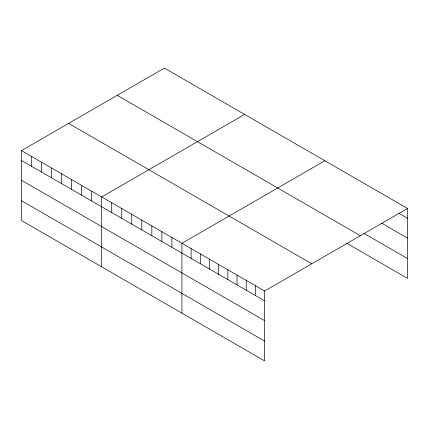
<?xml version="1.0" encoding="UTF-8"?>
<svg xmlns="http://www.w3.org/2000/svg" width="429" height="429" viewBox="0 0 429 429"><rect width="100%" height="100%" fill="white"/><g stroke="black" fill="none" stroke-linecap="round" stroke-linejoin="round"><path stroke-width="0.64" d="M21.45 150.627L264.602 291.007L264.602 360.907L21.45 220.522L21.45 150.627L164.398 68.093L407.55 208.478L407.55 278.373L346.696 243.238M244.637 114.42L101.689 196.954L101.689 266.849M324.882 160.746L181.928 243.281L181.928 313.175M264.602 291.007L407.55 208.478M398.938 213.326L407.55 218.297M381.713 223.203L407.55 238.122M363.921 233.355L407.55 258.548M117.224 95.329L360.376 235.714M68.624 123.391L311.776 263.771M21.45 160.446L264.602 300.826M21.45 180.271L264.602 320.651M21.45 200.697L264.602 341.082M255.416 285.703L255.416 295.522M246.23 280.4L246.23 290.219M237.044 275.096L237.044 284.915M227.858 269.793L227.858 279.617M218.672 264.489L218.672 274.313M209.486 259.191L209.486 269.01M200.3 253.888L200.3 263.706M191.114 248.584L191.114 258.403M171.9 237.489L171.9 247.308M161.867 231.698L161.867 241.516M151.839 225.906L151.839 235.725M141.811 220.115L141.811 229.933M131.778 214.323L131.778 224.142M121.75 208.532L121.75 218.356M111.717 202.745L111.717 212.564M91.661 191.162L91.661 200.981M81.628 185.371L81.628 195.19M71.6 179.579L71.6 189.398M61.572 173.788L61.572 183.607M51.539 167.996L51.539 177.821M41.511 162.21L41.511 172.029M31.478 156.419L31.478 166.238"/></g></svg>
